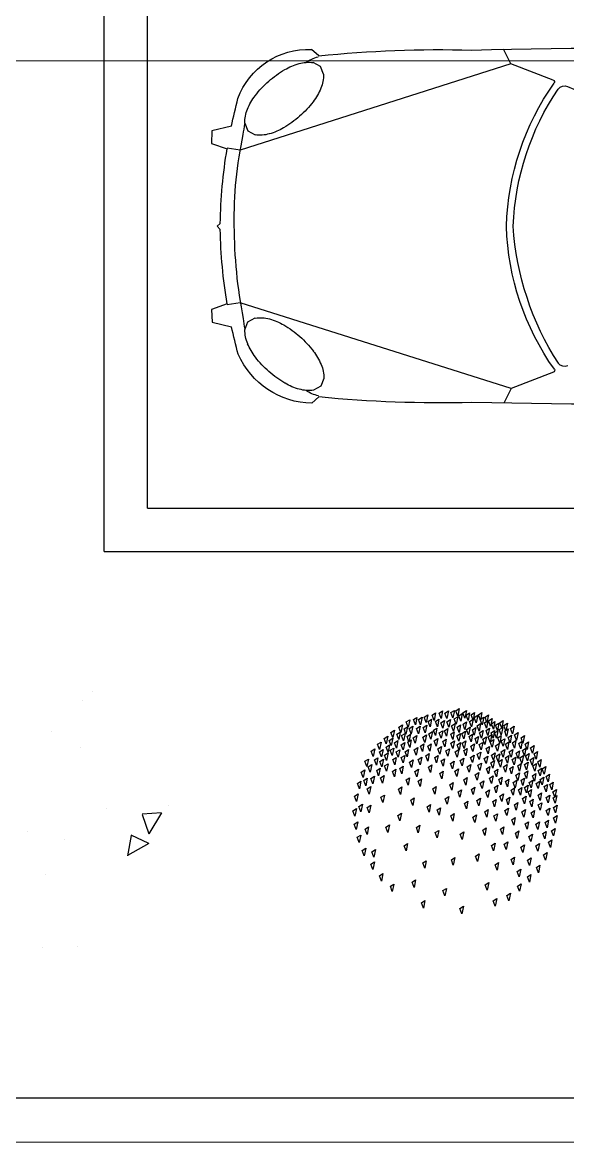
# Model space of a CAD drawing. Header units: inches. Extents: x -7543 to -822, y 102837 to 190349.
# Drawn here: x -837.13749 to -837.12489, y 102837.02409 to 102837.04999 of the extents above; entities that cross this region are included whole.
import ezdxf

# ---------------------------------------------------------------- set-up
doc = ezdxf.new("R2010")
doc.units = ezdxf.units.IN
doc.header["$MEASUREMENT"] = 0
doc.linetypes.add('DASHED2', pattern=[9.525, 6.35, -3.175])
doc.layers.get('0').update_dxf_attribs({"lineweight": 25})
for name, color, linetype, lineweight in [('ARABA', 7, 'Continuous', 25), ('ARSA', 7, 'Continuous', 30), ('BİTKİ', 96, 'Continuous', 25), ('ÇEKME MESAFESİ', 7, 'Continuous', 20)]:
    doc.layers.add(name, color=color, linetype=linetype, lineweight=lineweight)

msp = doc.modelspace()

# ---------------------------------------------------------------- linework, layer by layer
for p, q in [((-837.10726, 102837.025122), (-837.382423, 102837.025082)), ((-837.10726, 102837.024093), (-837.18795, 102837.02411))]:
    msp.add_line(p, q)
at = {"layer": 'ARABA'}
for p, q in [((-837.130644, 102837.049216), (-837.130807, 102837.049362)), ((-837.126199, 102837.049027), (-837.126373, 102837.049366)), ((-837.126199, 102837.049027), (-837.132459, 102837.047034)), ((-837.130599, 102837.048969), (-837.13077, 102837.04906)), ((-837.13053, 102837.048789), (-837.130599, 102837.048969)), ((-837.12522, 102837.048654), (-837.126199, 102837.049027)), ((-837.124889, 102837.048504), (-837.124131, 102837.048185)), ((-837.132662, 102837.047589), (-837.133112, 102837.047481)), ((-837.132354, 102837.047659), (-837.132285, 102837.047479)), ((-837.133112, 102837.047481), (-837.133123, 102837.047186)), ((-837.132285, 102837.047479), (-837.132114, 102837.047387)), ((-837.133123, 102837.047186), (-837.132762, 102837.047062)), ((-837.132459, 102837.047034), (-837.132759, 102837.04708)), ((-837.132918, 102837.045342), (-837.132992, 102837.045281)), ((-837.132992, 102837.045281), (-837.132918, 102837.0452)), ((-837.132759, 102837.043481), (-837.13312, 102837.043355)), ((-837.132456, 102837.043508), (-837.132756, 102837.043463)), ((-837.126193, 102837.041526), (-837.132456, 102837.043508)), ((-837.13312, 102837.043355), (-837.133108, 102837.043061)), ((-837.132281, 102837.043064), (-837.132111, 102837.043156)), ((-837.133108, 102837.043061), (-837.132658, 102837.042953)), ((-837.13235, 102837.042884), (-837.132281, 102837.043064)), ((-837.125215, 102837.041902), (-837.126193, 102837.041526)), ((-837.130523, 102837.041757), (-837.130593, 102837.041577)), ((-837.130593, 102837.041577), (-837.130763, 102837.041486)), ((-837.126193, 102837.041526), (-837.126366, 102837.041188)), ((-837.1308, 102837.041184), (-837.130637, 102837.04133))]:
    msp.add_line(p, q, dxfattribs=at)
at = {"layer": 'ARABA', "extrusion": (0, 0, -1)}
for centre, major_axis, start_param, end_param in [((-837.13089, 102837.047638), (0.00122, 0.00122), 4.275817, 5.546132), ((-837.127835, 102837.021483), (-0.019711, 0.019711), 0.684455, 0.811392), ((-837.123594, 102836.914717), (-0.095232, 0.095232), 0.75928, 0.868802), ((-837.130478, 102837.04841), (-0.000567, 0.000567), 0.169272, 0.55968), ((-837.13025, 102837.046876), (0.001654, 0.001654), -1.509398, -1.313232), ((-837.130708, 102837.047661), (-0.001011, 0.001011), 0.257565, 0.508721), ((-837.130878, 102837.048259), (-0.000571, 0.000571), 0.508721, 0.919983), ((-837.13025, 102837.046876), (0.001654, 0.001654), 4.57762, 4.773787), ((-837.131338, 102837.048779), (-0.000571, 0.000571), 2.344405, 2.755667), ((-837.125237, 102837.048611), (0.0000318, 0.0000318), -0.420362, 1.401529), ((-837.13191, 102837.049021), (0.001011, 0.001011), 1.184871, 1.436028), ((-837.120306, 102837.04512), (0.004241, 0.004241), 3.953852, 4.543122), ((-837.120052, 102837.045037), (-0.004313, 0.004313), 5.53717, 6.091311), ((-837.124961, 102837.048331), (0.000133, 0.000133), 4.59913, 5.894309), ((-837.117287, 102837.044321), (0.011114, 0.011114), 4.136426, 4.178187), ((-837.130974, 102837.047427), (-0.001011, 0.001011), 5.89726, 6.148417), ((-837.132633, 102837.049571), (-0.001654, 0.001654), 3.006824, 3.202991), ((-837.131546, 102837.047668), (0.000571, 0.000571), 3.915201, 4.326464), ((-837.132633, 102837.049571), (0.001654, 0.001654), 1.632194, 1.828361), ((-837.128576, 102837.046929), (-0.002715, 0.002715), 5.620446, 5.685258), ((-837.123256, 102837.045431), (0.006605, 0.006605), 3.911884, 4.139289), ((-837.132006, 102837.048188), (0.000571, 0.000571), 2.079517, 2.49078), ((-837.132175, 102837.048786), (-0.001011, 0.001011), 3.399157, 3.650314), ((-837.121165, 102837.04514), (-0.008312, 0.008312), 5.514992, 5.662035), ((-837.121044, 102837.04535), (0.008168, 0.008168), 3.734881, 3.921793), ((-837.120306, 102837.045444), (0.004241, 0.004241), 3.309119, 3.898389), ((-837.119526, 102837.045701), (0.004691, 0.004691), 3.354584, 3.863009), ((-837.121166, 102837.045423), (-0.008312, 0.008312), 5.331799, 5.478842), ((-837.132001, 102837.042355), (-0.000571, 0.000571), 0.649072, 1.060334), ((-837.121166, 102837.045423), (-0.008312, 0.008312), 5.230469, 5.286107), ((-837.128573, 102837.04362), (0.002715, 0.002715), 3.737779, 3.802592), ((-837.132169, 102837.041757), (0.001011, 0.001011), -0.510462, -0.259305), ((-837.132626, 102837.040971), (-0.001654, 0.001654), 1.311491, 1.507658), ((-837.131542, 102837.042876), (-0.000571, 0.000571), 5.096573, 5.507836), ((-837.132626, 102837.040971), (-0.001654, 0.001654), 1.507658, 1.703824), ((-837.13097, 102837.043119), (-0.001011, 0.001011), 4.845417, 5.096573), ((-837.131904, 102837.041523), (-0.001011, 0.001011), 1.703824, 1.954981), ((-837.130775, 102837.043066), (0.001331, 0.001331), 2.369396, 3.518254), ((-837.130248, 102837.04367), (0.001654, 0.001654), 3.078454, 3.274621), ((-837.130248, 102837.04367), (-0.001654, 0.001654), 4.453084, 4.64925), ((-837.131331, 102837.041766), (-0.000571, 0.000571), 1.954981, 2.366243), ((-837.125231, 102837.041944), (-0.0000318, 0.0000318), 1.738323, 3.560214), ((-837.124956, 102837.042225), (0.000133, 0.000133), 1.957932, 3.253111), ((-837.130704, 102837.042884), (-0.001011, 0.001011), 4.201927, 4.453084), ((-837.123821, 102837.175841), (-0.095232, 0.095232), 3.841846, 3.951368), ((-837.130873, 102837.042286), (-0.000571, 0.000571), 3.790665, 4.201927), ((-837.130473, 102837.042136), (-0.000567, 0.000567), 4.150968, 4.541376), ((-837.127876, 102837.069068), (0.019711, 0.019711), 2.32846, 2.455397)]:
    msp.add_ellipse(centre, major_axis=major_axis, ratio=1, start_param=start_param, end_param=end_param, dxfattribs=at)
at = {"layer": 'ARSA', "color": 40}
for p, q in [((-837.134602, 102837.038758), (-837.134602, 102837.151588)), ((-837.135602, 102837.037758), (-837.135602, 102837.150588)), ((-837.134602, 102837.038758), (-837.10726, 102837.038758)), ((-837.134602, 102837.038758), (-837.114602, 102837.038758)), ((-837.135602, 102837.037758), (-837.10826, 102837.037758))]:
    msp.add_line(p, q, dxfattribs=at)
at = {"layer": 'BİTKİ'}
for p, q in [((-837.135877, 102837.03452), (-837.135877, 102837.03452)), ((-837.136106, 102837.034307), (-837.136106, 102837.034307)), ((-837.127393, 102837.034129), (-837.127429, 102837.033954)), ((-837.128621, 102837.033817), (-837.12854, 102837.033869)), ((-837.12854, 102837.033869), (-837.128575, 102837.033694)), ((-837.128455, 102837.033871), (-837.128374, 102837.033923)), ((-837.128409, 102837.033748), (-837.128455, 102837.033871)), ((-837.128374, 102837.033923), (-837.128409, 102837.033748)), ((-837.128336, 102837.033876), (-837.128255, 102837.033928)), ((-837.12829, 102837.033753), (-837.128336, 102837.033876)), ((-837.128255, 102837.033928), (-837.12829, 102837.033753)), ((-837.128205, 102837.033927), (-837.128123, 102837.033979)), ((-837.128159, 102837.033804), (-837.128205, 102837.033927)), ((-837.128123, 102837.033979), (-837.128159, 102837.033804)), ((-837.128114, 102837.033827), (-837.128033, 102837.03388)), ((-837.128033, 102837.03388), (-837.128068, 102837.033705)), ((-837.128023, 102837.033977), (-837.127941, 102837.034029)), ((-837.127977, 102837.033854), (-837.128023, 102837.033977)), ((-837.127941, 102837.034029), (-837.127977, 102837.033854)), ((-837.127945, 102837.033831), (-837.127864, 102837.033884)), ((-837.127899, 102837.033708), (-837.127945, 102837.033831)), ((-837.127864, 102837.033884), (-837.127899, 102837.033708)), ((-837.12786, 102837.03402), (-837.127778, 102837.034072)), ((-837.127814, 102837.033897), (-837.12786, 102837.03402)), ((-837.12782, 102837.033797), (-837.127738, 102837.033849)), ((-837.127778, 102837.034072), (-837.127814, 102837.033897)), ((-837.127738, 102837.033849), (-837.127774, 102837.033674)), ((-837.127725, 102837.03402), (-837.127644, 102837.034073)), ((-837.12768, 102837.033897), (-837.127725, 102837.03402)), ((-837.127644, 102837.034073), (-837.12768, 102837.033897)), ((-837.127679, 102837.033821), (-837.127598, 102837.033873)), ((-837.127598, 102837.033873), (-837.127633, 102837.033698)), ((-837.127588, 102837.034032), (-837.127506, 102837.034085)), ((-837.127542, 102837.03391), (-837.127588, 102837.034032)), ((-837.127506, 102837.034085), (-837.127542, 102837.03391)), ((-837.12751, 102837.033886), (-837.127428, 102837.033939)), ((-837.127464, 102837.033764), (-837.12751, 102837.033886)), ((-837.127429, 102837.033954), (-837.127475, 102837.034076)), ((-837.127428, 102837.033939), (-837.127464, 102837.033764)), ((-837.127406, 102837.033958), (-837.127325, 102837.03401)), ((-837.127361, 102837.033835), (-837.127406, 102837.033958)), ((-837.127325, 102837.03401), (-837.127361, 102837.033835)), ((-837.127308, 102837.034031), (-837.127227, 102837.034083)), ((-837.127262, 102837.033908), (-837.127308, 102837.034031)), ((-837.127227, 102837.034083), (-837.127262, 102837.033908)), ((-837.127234, 102837.033973), (-837.127153, 102837.034025)), ((-837.127189, 102837.03385), (-837.127234, 102837.033973)), ((-837.127153, 102837.034025), (-837.127189, 102837.03385)), ((-837.127156, 102837.033827), (-837.127075, 102837.03388)), ((-837.12712, 102837.033979), (-837.127039, 102837.034032)), ((-837.127075, 102837.033857), (-837.12712, 102837.033979)), ((-837.127075, 102837.03388), (-837.127111, 102837.033705)), ((-837.127039, 102837.034032), (-837.127075, 102837.033857)), ((-837.127047, 102837.033922), (-837.126965, 102837.033974)), ((-837.127001, 102837.033799), (-837.127047, 102837.033922)), ((-837.126965, 102837.033974), (-837.127001, 102837.033799)), ((-837.126951, 102837.033983), (-837.12687, 102837.034035)), ((-837.126906, 102837.03386), (-837.126951, 102837.033983)), ((-837.126909, 102837.033872), (-837.126828, 102837.033924)), ((-837.126863, 102837.033749), (-837.126909, 102837.033872)), ((-837.12687, 102837.034035), (-837.126906, 102837.03386)), ((-837.126828, 102837.033924), (-837.126863, 102837.033749)), ((-837.126812, 102837.033795), (-837.126731, 102837.033848)), ((-837.126798, 102837.033929), (-837.126717, 102837.033981)), ((-837.126753, 102837.033806), (-837.126798, 102837.033929)), ((-837.126731, 102837.033848), (-837.126767, 102837.033673)), ((-837.126717, 102837.033981), (-837.126753, 102837.033806)), ((-837.126715, 102837.033844), (-837.126634, 102837.033896)), ((-837.126669, 102837.033721), (-837.126715, 102837.033844)), ((-837.126634, 102837.033896), (-837.126669, 102837.033721)), ((-837.126459, 102837.033798), (-837.126377, 102837.033851)), ((-837.126377, 102837.033851), (-837.126413, 102837.033676)), ((-837.136813, 102837.033591), (-837.136813, 102837.033591)), ((-837.128972, 102837.033576), (-837.128891, 102837.033629)), ((-837.128927, 102837.033454), (-837.128972, 102837.033576)), ((-837.128891, 102837.033629), (-837.128927, 102837.033454)), ((-837.128839, 102837.033532), (-837.128757, 102837.033584)), ((-837.128757, 102837.033584), (-837.128793, 102837.033409)), ((-837.128787, 102837.0337), (-837.128706, 102837.033753)), ((-837.128742, 102837.033577), (-837.128787, 102837.0337)), ((-837.128706, 102837.033753), (-837.128742, 102837.033577)), ((-837.128671, 102837.033656), (-837.128589, 102837.033708)), ((-837.128625, 102837.033533), (-837.128671, 102837.033656)), ((-837.128589, 102837.033708), (-837.128625, 102837.033533)), ((-837.128575, 102837.033694), (-837.128621, 102837.033817)), ((-837.128551, 102837.033665), (-837.128469, 102837.033717)), ((-837.128505, 102837.033542), (-837.128551, 102837.033665)), ((-837.128469, 102837.033717), (-837.128505, 102837.033542)), ((-837.128382, 102837.033668), (-837.1283, 102837.033721)), ((-837.128336, 102837.033545), (-837.128382, 102837.033668)), ((-837.1283, 102837.033721), (-837.128336, 102837.033545)), ((-837.128225, 102837.033688), (-837.128144, 102837.03374)), ((-837.128179, 102837.033565), (-837.128225, 102837.033688)), ((-837.128144, 102837.03374), (-837.128179, 102837.033565)), ((-837.128068, 102837.033705), (-837.128114, 102837.033827)), ((-837.128097, 102837.033541), (-837.128016, 102837.033593)), ((-837.127991, 102837.033624), (-837.127909, 102837.033676)), ((-837.127856, 102837.033562), (-837.127775, 102837.033614)), ((-837.127774, 102837.033674), (-837.12782, 102837.033797)), ((-837.127736, 102837.033612), (-837.127655, 102837.033665)), ((-837.127633, 102837.033698), (-837.127679, 102837.033821)), ((-837.127589, 102837.033535), (-837.127508, 102837.033587)), ((-837.12757, 102837.033729), (-837.127488, 102837.033781)), ((-837.127524, 102837.033606), (-837.12757, 102837.033729)), ((-837.127488, 102837.033781), (-837.127524, 102837.033606)), ((-837.127307, 102837.033769), (-837.127225, 102837.033821)), ((-837.127225, 102837.033821), (-837.127261, 102837.033646)), ((-837.127111, 102837.033705), (-837.127156, 102837.033827)), ((-837.127046, 102837.033512), (-837.127091, 102837.033635)), ((-837.126767, 102837.033673), (-837.126812, 102837.033795)), ((-837.126775, 102837.033623), (-837.126694, 102837.033676)), ((-837.126694, 102837.033676), (-837.12673, 102837.033501)), ((-837.12665, 102837.033776), (-837.126568, 102837.033828)), ((-837.126604, 102837.033653), (-837.12665, 102837.033776)), ((-837.126575, 102837.033619), (-837.126611, 102837.033443)), ((-837.126568, 102837.033828), (-837.126604, 102837.033653)), ((-837.126579, 102837.033562), (-837.126498, 102837.033614)), ((-837.126513, 102837.033616), (-837.126559, 102837.033739)), ((-837.126498, 102837.033614), (-837.126534, 102837.033439)), ((-837.126477, 102837.033791), (-837.126513, 102837.033616)), ((-837.126469, 102837.033639), (-837.126387, 102837.033692)), ((-837.126423, 102837.033517), (-837.126469, 102837.033639)), ((-837.126413, 102837.033676), (-837.126459, 102837.033798)), ((-837.126387, 102837.033692), (-837.126423, 102837.033517)), ((-837.126364, 102837.033735), (-837.126282, 102837.033788)), ((-837.126318, 102837.033613), (-837.126364, 102837.033735)), ((-837.126343, 102837.033605), (-837.126262, 102837.033658)), ((-837.126298, 102837.033482), (-837.126343, 102837.033605)), ((-837.126282, 102837.033788), (-837.126318, 102837.033613)), ((-837.126262, 102837.033658), (-837.126298, 102837.033482)), ((-837.126209, 102837.033668), (-837.126127, 102837.03372)), ((-837.126163, 102837.033545), (-837.126209, 102837.033668)), ((-837.126127, 102837.03372), (-837.126163, 102837.033545)), ((-837.126115, 102837.033518), (-837.126034, 102837.03357)), ((-837.126034, 102837.03357), (-837.12607, 102837.033395)), ((-837.129283, 102837.0333), (-837.129202, 102837.033353)), ((-837.129202, 102837.033353), (-837.129237, 102837.033178)), ((-837.129129, 102837.033432), (-837.129048, 102837.033485)), ((-837.129084, 102837.03331), (-837.129129, 102837.033432)), ((-837.129048, 102837.033485), (-837.129084, 102837.03331)), ((-837.129012, 102837.033392), (-837.12893, 102837.033444)), ((-837.128966, 102837.033269), (-837.129012, 102837.033392)), ((-837.12893, 102837.033444), (-837.128966, 102837.033269)), ((-837.128893, 102837.033335), (-837.128811, 102837.033387)), ((-837.128847, 102837.033212), (-837.128893, 102837.033335)), ((-837.128811, 102837.033387), (-837.128847, 102837.033212)), ((-837.128793, 102837.033409), (-837.128839, 102837.033532)), ((-837.12873, 102837.033502), (-837.128648, 102837.033554)), ((-837.128648, 102837.033554), (-837.128684, 102837.033379)), ((-837.128601, 102837.033479), (-837.12852, 102837.033532)), ((-837.12852, 102837.033532), (-837.128556, 102837.033356)), ((-837.128457, 102837.033452), (-837.128376, 102837.033505)), ((-837.128376, 102837.033505), (-837.128412, 102837.03333)), ((-837.128235, 102837.033466), (-837.128154, 102837.033519)), ((-837.12819, 102837.033344), (-837.128235, 102837.033466)), ((-837.127694, 102837.033418), (-837.12773, 102837.033243)), ((-837.127544, 102837.033412), (-837.127589, 102837.033535)), ((-837.127449, 102837.033496), (-837.127367, 102837.033549)), ((-837.127245, 102837.033378), (-837.127281, 102837.033203)), ((-837.126984, 102837.033309), (-837.127029, 102837.033431)), ((-837.12664, 102837.033524), (-837.126676, 102837.033349)), ((-837.126534, 102837.033439), (-837.126579, 102837.033562)), ((-837.126554, 102837.033264), (-837.126473, 102837.033317)), ((-837.126473, 102837.033317), (-837.126509, 102837.033142)), ((-837.126504, 102837.03345), (-837.126422, 102837.033502)), ((-837.126458, 102837.033327), (-837.126504, 102837.03345)), ((-837.126422, 102837.033502), (-837.126458, 102837.033327)), ((-837.126422, 102837.033378), (-837.126341, 102837.03343)), ((-837.126377, 102837.033255), (-837.126422, 102837.033378)), ((-837.126341, 102837.03343), (-837.126377, 102837.033255)), ((-837.126326, 102837.033301), (-837.126244, 102837.033354)), ((-837.126244, 102837.033354), (-837.12628, 102837.033179)), ((-837.126266, 102837.033459), (-837.126184, 102837.033512)), ((-837.12622, 102837.033337), (-837.126266, 102837.033459)), ((-837.126184, 102837.033512), (-837.12622, 102837.033337)), ((-837.126166, 102837.033332), (-837.126084, 102837.033385)), ((-837.12612, 102837.03321), (-837.126166, 102837.033332)), ((-837.126084, 102837.033385), (-837.12612, 102837.03321)), ((-837.12607, 102837.033395), (-837.126115, 102837.033518)), ((-837.126019, 102837.033317), (-837.125937, 102837.03337)), ((-837.125973, 102837.033195), (-837.126019, 102837.033317)), ((-837.125937, 102837.03337), (-837.125973, 102837.033195)), ((-837.125965, 102837.033452), (-837.125884, 102837.033504)), ((-837.12592, 102837.033329), (-837.125965, 102837.033452)), ((-837.125884, 102837.033504), (-837.12592, 102837.033329)), ((-837.125872, 102837.033302), (-837.12579, 102837.033354)), ((-837.12579, 102837.033354), (-837.125826, 102837.033179)), ((-837.136157, 102837.033228), (-837.136157, 102837.033228)), ((-837.129428, 102837.03314), (-837.129346, 102837.033193)), ((-837.129382, 102837.033018), (-837.129428, 102837.03314)), ((-837.129346, 102837.033193), (-837.129382, 102837.033018)), ((-837.129237, 102837.033178), (-837.129283, 102837.0333)), ((-837.129235, 102837.033129), (-837.129153, 102837.033182)), ((-837.129189, 102837.033007), (-837.129235, 102837.033129)), ((-837.129153, 102837.033182), (-837.129189, 102837.033007)), ((-837.129122, 102837.033049), (-837.129041, 102837.033101)), ((-837.129087, 102837.033238), (-837.129006, 102837.033291)), ((-837.129041, 102837.033116), (-837.129087, 102837.033238)), ((-837.129041, 102837.033101), (-837.129077, 102837.032926)), ((-837.129006, 102837.033291), (-837.129041, 102837.033116)), ((-837.12899, 102837.033162), (-837.128909, 102837.033214)), ((-837.128945, 102837.033039), (-837.12899, 102837.033162)), ((-837.128909, 102837.033214), (-837.128945, 102837.033039)), ((-837.12885, 102837.033124), (-837.128768, 102837.033176)), ((-837.128804, 102837.033001), (-837.12885, 102837.033124)), ((-837.128768, 102837.033176), (-837.128804, 102837.033001)), ((-837.128646, 102837.03313), (-837.128565, 102837.033183)), ((-837.128247, 102837.033135), (-837.128292, 102837.033258)), ((-837.128168, 102837.033037), (-837.128086, 102837.033089)), ((-837.128086, 102837.033089), (-837.128122, 102837.032914)), ((-837.127843, 102837.033075), (-837.127889, 102837.033197)), ((-837.127807, 102837.03325), (-837.127843, 102837.033075)), ((-837.127655, 102837.033023), (-837.127701, 102837.033146)), ((-837.12762, 102837.033198), (-837.127655, 102837.033023)), ((-837.127443, 102837.033003), (-837.127488, 102837.033125)), ((-837.127407, 102837.033178), (-837.127443, 102837.033003)), ((-837.127244, 102837.033031), (-837.12729, 102837.033154)), ((-837.127208, 102837.033206), (-837.127244, 102837.033031)), ((-837.126977, 102837.033069), (-837.126896, 102837.033121)), ((-837.126932, 102837.032946), (-837.126977, 102837.033069)), ((-837.126896, 102837.033121), (-837.126932, 102837.032946)), ((-837.126774, 102837.0332), (-837.126692, 102837.033252)), ((-837.126728, 102837.033077), (-837.126774, 102837.0332)), ((-837.126692, 102837.033252), (-837.126728, 102837.033077)), ((-837.126646, 102837.033053), (-837.126564, 102837.033105)), ((-837.1266, 102837.03293), (-837.126646, 102837.033053)), ((-837.126564, 102837.033105), (-837.1266, 102837.03293)), ((-837.126509, 102837.033142), (-837.126554, 102837.033264)), ((-837.12654, 102837.033028), (-837.126459, 102837.03308)), ((-837.126459, 102837.03308), (-837.126495, 102837.032905)), ((-837.126423, 102837.033129), (-837.126342, 102837.033181)), ((-837.126378, 102837.033006), (-837.126423, 102837.033129)), ((-837.126342, 102837.033181), (-837.126378, 102837.033006)), ((-837.12628, 102837.033179), (-837.126326, 102837.033301)), ((-837.126239, 102837.033128), (-837.126157, 102837.033181)), ((-837.126193, 102837.033005), (-837.126239, 102837.033128)), ((-837.126157, 102837.033181), (-837.126193, 102837.033005)), ((-837.126079, 102837.033097), (-837.125998, 102837.033149)), ((-837.126033, 102837.032974), (-837.126079, 102837.033097)), ((-837.125998, 102837.033149), (-837.126033, 102837.032974)), ((-837.125933, 102837.033161), (-837.125851, 102837.033213)), ((-837.125887, 102837.033038), (-837.125933, 102837.033161)), ((-837.125851, 102837.033213), (-837.125887, 102837.033038)), ((-837.125826, 102837.033179), (-837.125872, 102837.033302)), ((-837.12586, 102837.033037), (-837.125779, 102837.03309)), ((-837.125779, 102837.03309), (-837.125814, 102837.032915)), ((-837.125744, 102837.033217), (-837.125662, 102837.033269)), ((-837.125698, 102837.033094), (-837.125744, 102837.033217)), ((-837.125662, 102837.033269), (-837.125698, 102837.033094)), ((-837.125663, 102837.033083), (-837.125581, 102837.033135)), ((-837.125617, 102837.03296), (-837.125663, 102837.033083)), ((-837.125581, 102837.033135), (-837.125617, 102837.03296)), ((-837.129575, 102837.032907), (-837.129494, 102837.032959)), ((-837.12953, 102837.032784), (-837.129575, 102837.032907)), ((-837.129494, 102837.032959), (-837.12953, 102837.032784)), ((-837.129499, 102837.032778), (-837.129417, 102837.03283)), ((-837.129417, 102837.03283), (-837.129453, 102837.032655)), ((-837.129354, 102837.032938), (-837.129273, 102837.03299)), ((-837.129308, 102837.032815), (-837.129354, 102837.032938)), ((-837.129273, 102837.03299), (-837.129308, 102837.032815)), ((-837.129229, 102837.032904), (-837.129148, 102837.032956)), ((-837.129183, 102837.032781), (-837.129229, 102837.032904)), ((-837.129148, 102837.032956), (-837.129183, 102837.032781)), ((-837.129077, 102837.032926), (-837.129122, 102837.033049)), ((-837.128106, 102837.032771), (-837.128024, 102837.032823)), ((-837.128024, 102837.032823), (-837.12806, 102837.032648)), ((-837.127961, 102837.032993), (-837.12788, 102837.033045)), ((-837.127916, 102837.03287), (-837.127961, 102837.032993)), ((-837.12788, 102837.033045), (-837.127916, 102837.03287)), ((-837.127814, 102837.032915), (-837.127733, 102837.032968)), ((-837.127769, 102837.032793), (-837.127814, 102837.032915)), ((-837.127733, 102837.032968), (-837.127769, 102837.032793)), ((-837.127596, 102837.032856), (-837.127514, 102837.032908)), ((-837.12755, 102837.032733), (-837.127596, 102837.032856)), ((-837.127514, 102837.032908), (-837.12755, 102837.032733)), ((-837.127369, 102837.032926), (-837.127287, 102837.032979)), ((-837.127323, 102837.032804), (-837.127369, 102837.032926)), ((-837.127287, 102837.032979), (-837.127323, 102837.032804)), ((-837.127207, 102837.032783), (-837.127125, 102837.032835)), ((-837.127125, 102837.032835), (-837.127161, 102837.03266)), ((-837.127131, 102837.032998), (-837.127049, 102837.033051)), ((-837.127085, 102837.032876), (-837.127131, 102837.032998)), ((-837.127049, 102837.033051), (-837.127085, 102837.032876)), ((-837.126963, 102837.032815), (-837.126881, 102837.032868)), ((-837.126917, 102837.032693), (-837.126963, 102837.032815)), ((-837.126881, 102837.032868), (-837.126917, 102837.032693)), ((-837.126818, 102837.032975), (-837.126736, 102837.033028)), ((-837.126772, 102837.032853), (-837.126818, 102837.032975)), ((-837.126736, 102837.033028), (-837.126772, 102837.032853)), ((-837.126662, 102837.03287), (-837.12658, 102837.032923)), ((-837.126616, 102837.032748), (-837.126662, 102837.03287)), ((-837.12658, 102837.032923), (-837.126616, 102837.032748)), ((-837.126495, 102837.032905), (-837.12654, 102837.033028)), ((-837.126487, 102837.032897), (-837.126405, 102837.032949)), ((-837.126441, 102837.032774), (-837.126487, 102837.032897)), ((-837.126405, 102837.032949), (-837.126441, 102837.032774)), ((-837.126327, 102837.03299), (-837.126245, 102837.033043)), ((-837.126281, 102837.032868), (-837.126327, 102837.03299)), ((-837.126245, 102837.033043), (-837.126281, 102837.032868)), ((-837.12617, 102837.032948), (-837.126089, 102837.033)), ((-837.126125, 102837.032825), (-837.12617, 102837.032948)), ((-837.126089, 102837.033), (-837.126125, 102837.032825)), ((-837.126042, 102837.032801), (-837.125961, 102837.032853)), ((-837.125997, 102837.032678), (-837.126042, 102837.032801)), ((-837.125961, 102837.032853), (-837.125997, 102837.032678)), ((-837.125992, 102837.032986), (-837.12591, 102837.033038)), ((-837.125946, 102837.032863), (-837.125992, 102837.032986)), ((-837.12591, 102837.033038), (-837.125946, 102837.032863)), ((-837.125883, 102837.032832), (-837.125801, 102837.032884)), ((-837.125837, 102837.032709), (-837.125883, 102837.032832)), ((-837.125814, 102837.032915), (-837.12586, 102837.033037)), ((-837.125801, 102837.032884), (-837.125837, 102837.032709)), ((-837.125751, 102837.032945), (-837.125669, 102837.032997)), ((-837.125705, 102837.032822), (-837.125751, 102837.032945)), ((-837.125669, 102837.032997), (-837.125705, 102837.032822)), ((-837.125689, 102837.032804), (-837.125607, 102837.032856)), ((-837.125643, 102837.032681), (-837.125689, 102837.032804)), ((-837.125607, 102837.032856), (-837.125643, 102837.032681)), ((-837.125579, 102837.032898), (-837.125497, 102837.03295)), ((-837.125533, 102837.032775), (-837.125579, 102837.032898)), ((-837.125497, 102837.03295), (-837.125533, 102837.032775)), ((-837.129661, 102837.032656), (-837.129579, 102837.032709)), ((-837.129615, 102837.032534), (-837.129661, 102837.032656)), ((-837.129579, 102837.032709), (-837.129615, 102837.032534)), ((-837.129453, 102837.032655), (-837.129499, 102837.032778)), ((-837.129437, 102837.032512), (-837.129355, 102837.032564)), ((-837.129355, 102837.032564), (-837.129391, 102837.032389)), ((-837.129303, 102837.032695), (-837.129221, 102837.032748)), ((-837.129257, 102837.032573), (-837.129303, 102837.032695)), ((-837.129221, 102837.032748), (-837.129257, 102837.032573)), ((-837.129215, 102837.032526), (-837.129133, 102837.032578)), ((-837.129133, 102837.032578), (-837.129169, 102837.032403)), ((-837.128419, 102837.03267), (-837.128338, 102837.032722)), ((-837.12806, 102837.032648), (-837.128106, 102837.032771)), ((-837.127844, 102837.032625), (-837.127762, 102837.032677)), ((-837.127798, 102837.032502), (-837.127844, 102837.032625)), ((-837.127762, 102837.032677), (-837.127798, 102837.032502)), ((-837.127493, 102837.032678), (-837.127411, 102837.032731)), ((-837.127447, 102837.032555), (-837.127493, 102837.032678)), ((-837.127411, 102837.032731), (-837.127447, 102837.032555)), ((-837.127161, 102837.03266), (-837.127207, 102837.032783)), ((-837.127023, 102837.032595), (-837.126941, 102837.032648)), ((-837.126977, 102837.032473), (-837.127023, 102837.032595)), ((-837.126941, 102837.032648), (-837.126977, 102837.032473)), ((-837.126766, 102837.032737), (-837.126684, 102837.032789)), ((-837.12672, 102837.032614), (-837.126766, 102837.032737)), ((-837.126684, 102837.032789), (-837.12672, 102837.032614)), ((-837.126691, 102837.032517), (-837.12661, 102837.03257)), ((-837.12661, 102837.03257), (-837.126645, 102837.032394)), ((-837.126581, 102837.032674), (-837.1265, 102837.032726)), ((-837.126535, 102837.032551), (-837.126581, 102837.032674)), ((-837.1265, 102837.032726), (-837.126535, 102837.032551)), ((-837.126482, 102837.032485), (-837.1264, 102837.032537)), ((-837.126084, 102837.032588), (-837.126002, 102837.03264)), ((-837.126038, 102837.032465), (-837.126084, 102837.032588)), ((-837.126002, 102837.03264), (-837.126038, 102837.032465)), ((-837.125887, 102837.032633), (-837.125805, 102837.032686)), ((-837.125841, 102837.032511), (-837.125887, 102837.032633)), ((-837.125805, 102837.032686), (-837.125841, 102837.032511)), ((-837.125702, 102837.032571), (-837.125621, 102837.032623)), ((-837.125656, 102837.032448), (-837.125702, 102837.032571)), ((-837.125621, 102837.032623), (-837.125656, 102837.032448)), ((-837.125567, 102837.032696), (-837.125486, 102837.032748)), ((-837.125521, 102837.032573), (-837.125567, 102837.032696)), ((-837.125524, 102837.032485), (-837.125442, 102837.032537)), ((-837.125486, 102837.032748), (-837.125521, 102837.032573)), ((-837.125442, 102837.032537), (-837.125478, 102837.032362)), ((-837.125473, 102837.032732), (-837.125392, 102837.032785)), ((-837.125427, 102837.03261), (-837.125473, 102837.032732)), ((-837.125392, 102837.032785), (-837.125427, 102837.03261)), ((-837.125386, 102837.032559), (-837.125304, 102837.032611)), ((-837.12534, 102837.032436), (-837.125386, 102837.032559)), ((-837.125304, 102837.032611), (-837.12534, 102837.032436)), ((-837.129703, 102837.032271), (-837.129749, 102837.032394)), ((-837.129601, 102837.032465), (-837.129519, 102837.032518)), ((-837.129519, 102837.032518), (-837.129555, 102837.032343)), ((-837.129391, 102837.032389), (-837.129437, 102837.032512)), ((-837.129169, 102837.032403), (-837.129215, 102837.032526)), ((-837.128623, 102837.032476), (-837.128542, 102837.032529)), ((-837.128542, 102837.032529), (-837.128578, 102837.032354)), ((-837.128007, 102837.032271), (-837.127926, 102837.032323)), ((-837.127926, 102837.032323), (-837.127962, 102837.032148)), ((-837.127613, 102837.032362), (-837.127531, 102837.032415)), ((-837.127567, 102837.03224), (-837.127613, 102837.032362)), ((-837.127531, 102837.032415), (-837.127567, 102837.03224)), ((-837.127289, 102837.032481), (-837.127208, 102837.032534)), ((-837.127243, 102837.032359), (-837.127289, 102837.032481)), ((-837.127208, 102837.032534), (-837.127243, 102837.032359)), ((-837.127114, 102837.032259), (-837.127033, 102837.032312)), ((-837.127033, 102837.032312), (-837.127069, 102837.032137)), ((-837.126907, 102837.032402), (-837.126826, 102837.032454)), ((-837.126862, 102837.032279), (-837.126907, 102837.032402)), ((-837.126826, 102837.032454), (-837.126862, 102837.032279)), ((-837.126645, 102837.032394), (-837.126691, 102837.032517)), ((-837.126582, 102837.032301), (-837.126501, 102837.032353)), ((-837.126537, 102837.032178), (-837.126582, 102837.032301)), ((-837.126501, 102837.032353), (-837.126537, 102837.032178)), ((-837.126436, 102837.032362), (-837.126482, 102837.032485)), ((-837.126147, 102837.032418), (-837.126065, 102837.032471)), ((-837.126065, 102837.032471), (-837.126101, 102837.032296)), ((-837.125965, 102837.032468), (-837.125884, 102837.032521)), ((-837.12592, 102837.032346), (-837.125965, 102837.032468)), ((-837.125884, 102837.032521), (-837.12592, 102837.032346)), ((-837.125882, 102837.0323), (-837.125801, 102837.032353)), ((-837.125801, 102837.032353), (-837.125837, 102837.032178)), ((-837.125778, 102837.032417), (-837.125696, 102837.032469)), ((-837.125732, 102837.032294), (-837.125778, 102837.032417)), ((-837.125696, 102837.032469), (-837.125732, 102837.032294)), ((-837.125615, 102837.032397), (-837.125533, 102837.03245)), ((-837.125569, 102837.032275), (-837.125615, 102837.032397)), ((-837.125533, 102837.03245), (-837.125569, 102837.032275)), ((-837.125478, 102837.032362), (-837.125524, 102837.032485)), ((-837.125434, 102837.032323), (-837.125352, 102837.032375)), ((-837.125388, 102837.0322), (-837.125434, 102837.032323)), ((-837.125352, 102837.032375), (-837.125388, 102837.0322)), ((-837.125302, 102837.032374), (-837.125221, 102837.032427)), ((-837.125256, 102837.032251), (-837.125302, 102837.032374)), ((-837.125221, 102837.032427), (-837.125256, 102837.032251)), ((-837.129731, 102837.032152), (-837.129767, 102837.031977)), ((-837.127962, 102837.032148), (-837.128007, 102837.032271)), ((-837.127717, 102837.032042), (-837.127636, 102837.032094)), ((-837.127671, 102837.031919), (-837.127717, 102837.032042)), ((-837.127636, 102837.032094), (-837.127671, 102837.031919)), ((-837.127422, 102837.032198), (-837.127341, 102837.032251)), ((-837.127377, 102837.032075), (-837.127422, 102837.032198)), ((-837.127341, 102837.032251), (-837.127377, 102837.032075)), ((-837.127069, 102837.032137), (-837.127114, 102837.032259)), ((-837.126984, 102837.031999), (-837.126902, 102837.032052)), ((-837.126902, 102837.032052), (-837.126938, 102837.031877)), ((-837.12678, 102837.032193), (-837.126698, 102837.032245)), ((-837.126734, 102837.03207), (-837.12678, 102837.032193)), ((-837.126698, 102837.032245), (-837.126734, 102837.03207)), ((-837.126621, 102837.031975), (-837.126539, 102837.032027)), ((-837.126539, 102837.032027), (-837.126575, 102837.031852)), ((-837.125803, 102837.0322), (-837.125722, 102837.032252)), ((-837.125758, 102837.032077), (-837.125803, 102837.0322)), ((-837.125763, 102837.031977), (-837.125682, 102837.03203)), ((-837.125722, 102837.032252), (-837.125758, 102837.032077)), ((-837.125682, 102837.03203), (-837.125718, 102837.031855)), ((-837.125572, 102837.032124), (-837.125491, 102837.032177)), ((-837.125526, 102837.032001), (-837.125572, 102837.032124)), ((-837.125491, 102837.032177), (-837.125526, 102837.032001)), ((-837.125384, 102837.032073), (-837.125303, 102837.032125)), ((-837.125339, 102837.03195), (-837.125384, 102837.032073)), ((-837.125303, 102837.032125), (-837.125339, 102837.03195)), ((-837.125231, 102837.032205), (-837.125149, 102837.032258)), ((-837.125185, 102837.032083), (-837.125231, 102837.032205)), ((-837.125219, 102837.032065), (-837.125137, 102837.032117)), ((-837.125173, 102837.031942), (-837.125219, 102837.032065)), ((-837.125149, 102837.032258), (-837.125185, 102837.032083)), ((-837.125137, 102837.032117), (-837.125173, 102837.031942)), ((-837.135551, 102837.031827), (-837.135551, 102837.031827)), ((-837.134126, 102837.03188), (-837.134126, 102837.03188)), ((-837.129854, 102837.031763), (-837.129773, 102837.031815)), ((-837.129773, 102837.031815), (-837.129809, 102837.03164)), ((-837.128137, 102837.031858), (-837.128056, 102837.03191)), ((-837.128091, 102837.031735), (-837.128137, 102837.031858)), ((-837.128056, 102837.03191), (-837.128091, 102837.031735)), ((-837.127906, 102837.031782), (-837.127824, 102837.031835)), ((-837.127824, 102837.031835), (-837.12786, 102837.03166)), ((-837.127276, 102837.031934), (-837.127195, 102837.031986)), ((-837.12723, 102837.031811), (-837.127276, 102837.031934)), ((-837.127195, 102837.031986), (-837.12723, 102837.031811)), ((-837.126938, 102837.031877), (-837.126984, 102837.031999)), ((-837.126803, 102837.031738), (-837.126722, 102837.031791)), ((-837.126575, 102837.031852), (-837.126621, 102837.031975)), ((-837.125718, 102837.031855), (-837.125763, 102837.031977)), ((-837.125733, 102837.03172), (-837.125651, 102837.031772)), ((-837.125651, 102837.031772), (-837.125687, 102837.031597)), ((-837.125567, 102837.031898), (-837.125485, 102837.031951)), ((-837.125521, 102837.031776), (-837.125567, 102837.031898)), ((-837.125485, 102837.031951), (-837.125521, 102837.031776)), ((-837.125382, 102837.031773), (-837.125301, 102837.031826)), ((-837.125337, 102837.031651), (-837.125382, 102837.031773)), ((-837.125301, 102837.031826), (-837.125337, 102837.031651)), ((-837.125213, 102837.031839), (-837.125132, 102837.031892)), ((-837.125167, 102837.031717), (-837.125213, 102837.031839)), ((-837.125132, 102837.031892), (-837.125167, 102837.031717)), ((-837.134728, 102837.031681), (-837.13457, 102837.03123)), ((-837.134278, 102837.031714), (-837.134727, 102837.031683)), ((-837.134278, 102837.031714), (-837.134569, 102837.031233)), ((-837.127544, 102837.031524), (-837.12759, 102837.031646)), ((-837.127509, 102837.031699), (-837.127544, 102837.031524)), ((-837.126181, 102837.031556), (-837.126099, 102837.031608)), ((-837.125871, 102837.031459), (-837.12579, 102837.031511)), ((-837.12579, 102837.031511), (-837.125826, 102837.031336)), ((-837.125687, 102837.031597), (-837.125733, 102837.03172)), ((-837.125621, 102837.031453), (-837.12554, 102837.031505)), ((-837.12554, 102837.031505), (-837.125575, 102837.03133)), ((-837.125408, 102837.031494), (-837.125327, 102837.031547)), ((-837.125327, 102837.031547), (-837.125363, 102837.031371)), ((-837.125211, 102837.031602), (-837.125129, 102837.031654)), ((-837.125165, 102837.031479), (-837.125211, 102837.031602)), ((-837.125129, 102837.031654), (-837.125165, 102837.031479)), ((-837.137367, 102837.031291), (-837.137367, 102837.031291)), ((-837.128386, 102837.031378), (-837.128304, 102837.03143)), ((-837.12834, 102837.031255), (-837.128386, 102837.031378)), ((-837.128304, 102837.03143), (-837.12834, 102837.031255)), ((-837.127948, 102837.031258), (-837.127867, 102837.031311)), ((-837.127902, 102837.031136), (-837.127948, 102837.031258)), ((-837.127867, 102837.031311), (-837.127902, 102837.031136)), ((-837.125826, 102837.031336), (-837.125871, 102837.031459)), ((-837.125575, 102837.03133), (-837.125621, 102837.031453)), ((-837.125462, 102837.031235), (-837.125381, 102837.031287)), ((-837.125381, 102837.031287), (-837.125417, 102837.031112)), ((-837.125363, 102837.031371), (-837.125408, 102837.031494)), ((-837.125259, 102837.031304), (-837.125177, 102837.031356)), ((-837.125213, 102837.031181), (-837.125259, 102837.031304)), ((-837.125177, 102837.031356), (-837.125213, 102837.031181)), ((-837.136515, 102837.03111), (-837.136515, 102837.03111)), ((-837.134983, 102837.031196), (-837.135063, 102837.030725)), ((-837.134574, 102837.031008), (-837.135061, 102837.030728)), ((-837.134574, 102837.031008), (-837.134982, 102837.031199)), ((-837.129753, 102837.03115), (-837.129672, 102837.031202)), ((-837.129707, 102837.031027), (-837.129753, 102837.03115)), ((-837.129672, 102837.031202), (-837.129707, 102837.031027)), ((-837.125782, 102837.031173), (-837.1257, 102837.031225)), ((-837.1257, 102837.031225), (-837.125736, 102837.03105)), ((-837.125417, 102837.031112), (-837.125462, 102837.031235)), ((-837.125331, 102837.031037), (-837.12525, 102837.03109)), ((-837.125286, 102837.030915), (-837.125331, 102837.031037)), ((-837.12525, 102837.03109), (-837.125286, 102837.030915)), ((-837.129635, 102837.030844), (-837.129554, 102837.030896)), ((-837.129589, 102837.030721), (-837.129635, 102837.030844)), ((-837.129554, 102837.030896), (-837.129589, 102837.030721)), ((-837.129414, 102837.030812), (-837.129333, 102837.030865)), ((-837.129368, 102837.03069), (-837.129414, 102837.030812)), ((-837.129333, 102837.030865), (-837.129368, 102837.03069)), ((-837.125445, 102837.030745), (-837.125363, 102837.030797)), ((-837.125399, 102837.030622), (-837.125445, 102837.030745)), ((-837.125363, 102837.030797), (-837.125399, 102837.030622)), ((-837.129436, 102837.030528), (-837.129354, 102837.03058)), ((-837.12939, 102837.030405), (-837.129436, 102837.030528)), ((-837.129354, 102837.03058), (-837.12939, 102837.030405)), ((-837.128155, 102837.030609), (-837.128191, 102837.030434)), ((-837.126566, 102837.030515), (-837.126485, 102837.030568)), ((-837.12652, 102837.030393), (-837.126566, 102837.030515)), ((-837.126485, 102837.030568), (-837.12652, 102837.030393)), ((-837.126151, 102837.030516), (-837.126196, 102837.030639)), ((-837.126115, 102837.030691), (-837.126151, 102837.030516)), ((-837.125815, 102837.030621), (-837.125733, 102837.030674)), ((-837.125733, 102837.030674), (-837.125769, 102837.030499)), ((-837.125609, 102837.030453), (-837.125527, 102837.030505)), ((-837.125527, 102837.030505), (-837.125563, 102837.03033)), ((-837.136953, 102837.030294), (-837.136953, 102837.030294)), ((-837.129194, 102837.03014), (-837.12924, 102837.030262)), ((-837.129158, 102837.030315), (-837.129194, 102837.03014)), ((-837.126053, 102837.030363), (-837.125972, 102837.030415)), ((-837.126008, 102837.03024), (-837.126053, 102837.030363)), ((-837.125972, 102837.030415), (-837.126008, 102837.03024)), ((-837.125819, 102837.030237), (-837.125738, 102837.030289)), ((-837.125738, 102837.030289), (-837.125773, 102837.030114)), ((-837.125563, 102837.03033), (-837.125609, 102837.030453)), ((-837.128987, 102837.030019), (-837.128905, 102837.030071)), ((-837.128941, 102837.029896), (-837.128987, 102837.030019)), ((-837.128905, 102837.030071), (-837.128941, 102837.029896)), ((-837.128486, 102837.030113), (-837.128404, 102837.030166)), ((-837.12844, 102837.02999), (-837.128486, 102837.030113)), ((-837.128404, 102837.030166), (-837.12844, 102837.02999)), ((-837.127772, 102837.029918), (-837.12769, 102837.02997)), ((-837.12769, 102837.02997), (-837.127726, 102837.029795)), ((-837.126747, 102837.029932), (-837.126793, 102837.030054)), ((-837.126711, 102837.030107), (-837.126747, 102837.029932)), ((-837.126045, 102837.030024), (-837.125964, 102837.030077)), ((-837.125999, 102837.029902), (-837.126045, 102837.030024)), ((-837.125964, 102837.030077), (-837.125999, 102837.029902)), ((-837.128268, 102837.029636), (-837.128187, 102837.029688)), ((-837.128187, 102837.029688), (-837.128223, 102837.029513)), ((-837.127726, 102837.029795), (-837.127772, 102837.029918)), ((-837.126609, 102837.029681), (-837.126528, 102837.029733)), ((-837.126528, 102837.029733), (-837.126564, 102837.029558)), ((-837.12629, 102837.029805), (-837.126208, 102837.029857)), ((-837.126244, 102837.029682), (-837.12629, 102837.029805)), ((-837.126208, 102837.029857), (-837.126244, 102837.029682)), ((-837.128223, 102837.029513), (-837.128268, 102837.029636)), ((-837.12738, 102837.029505), (-837.127298, 102837.029557)), ((-837.127334, 102837.029382), (-837.12738, 102837.029505)), ((-837.127298, 102837.029557), (-837.127334, 102837.029382)), ((-837.126564, 102837.029558), (-837.126609, 102837.029681)), ((-837.13704, 102837.028598), (-837.13704, 102837.028598)), ((-837.136218, 102837.028629), (-837.136218, 102837.028629))]:
    msp.add_line(p, q, dxfattribs=at)
at = {"layer": 'BİTKİ', "color": 222}
for p, q in [((-837.127475, 102837.034076), (-837.127393, 102837.034129)), ((-837.128016, 102837.033593), (-837.128052, 102837.033418)), ((-837.127945, 102837.033501), (-837.127991, 102837.033624)), ((-837.127909, 102837.033676), (-837.127945, 102837.033501)), ((-837.127775, 102837.033614), (-837.127811, 102837.033439)), ((-837.12769, 102837.033489), (-837.127736, 102837.033612)), ((-837.127655, 102837.033665), (-837.12769, 102837.033489)), ((-837.127508, 102837.033587), (-837.127544, 102837.033412)), ((-837.127445, 102837.033694), (-837.127363, 102837.033747)), ((-837.127399, 102837.033572), (-837.127445, 102837.033694)), ((-837.127363, 102837.033747), (-837.127399, 102837.033572)), ((-837.127333, 102837.033552), (-837.127251, 102837.033604)), ((-837.127261, 102837.033646), (-837.127307, 102837.033769)), ((-837.127251, 102837.033604), (-837.127287, 102837.033429)), ((-837.127223, 102837.033646), (-837.127141, 102837.033699)), ((-837.127177, 102837.033523), (-837.127223, 102837.033646)), ((-837.127141, 102837.033699), (-837.127177, 102837.033523)), ((-837.127091, 102837.033635), (-837.12701, 102837.033688)), ((-837.12701, 102837.033688), (-837.127046, 102837.033512)), ((-837.126981, 102837.03373), (-837.1269, 102837.033782)), ((-837.126936, 102837.033607), (-837.126981, 102837.03373)), ((-837.1269, 102837.033782), (-837.126936, 102837.033607)), ((-837.126926, 102837.033565), (-837.126844, 102837.033617)), ((-837.126844, 102837.033617), (-837.12688, 102837.033442)), ((-837.12673, 102837.033501), (-837.126775, 102837.033623)), ((-837.126657, 102837.033566), (-837.126575, 102837.033619)), ((-837.126559, 102837.033739), (-837.126477, 102837.033791)), ((-837.128736, 102837.033292), (-837.128655, 102837.033344)), ((-837.128684, 102837.033379), (-837.12873, 102837.033502)), ((-837.128655, 102837.033344), (-837.128691, 102837.033169)), ((-837.128556, 102837.033356), (-837.128601, 102837.033479)), ((-837.128586, 102837.03335), (-837.128505, 102837.033403)), ((-837.12854, 102837.033228), (-837.128586, 102837.03335)), ((-837.128505, 102837.033403), (-837.12854, 102837.033228)), ((-837.128412, 102837.03333), (-837.128457, 102837.033452)), ((-837.128154, 102837.033519), (-837.12819, 102837.033344)), ((-837.128123, 102837.033261), (-837.128042, 102837.033314)), ((-837.128052, 102837.033418), (-837.128097, 102837.033541)), ((-837.128042, 102837.033314), (-837.128077, 102837.033139)), ((-837.127973, 102837.033382), (-837.127891, 102837.033434)), ((-837.127927, 102837.033259), (-837.127973, 102837.033382)), ((-837.127891, 102837.033434), (-837.127927, 102837.033259)), ((-837.127811, 102837.033439), (-837.127856, 102837.033562)), ((-837.127775, 102837.033365), (-837.127694, 102837.033418)), ((-837.12773, 102837.033243), (-837.127775, 102837.033365)), ((-837.127585, 102837.033326), (-837.127503, 102837.033378)), ((-837.127539, 102837.033203), (-837.127585, 102837.033326)), ((-837.127503, 102837.033378), (-837.127539, 102837.033203)), ((-837.127403, 102837.033374), (-837.127449, 102837.033496)), ((-837.127444, 102837.033287), (-837.127362, 102837.03334)), ((-837.127367, 102837.033549), (-837.127403, 102837.033374)), ((-837.127362, 102837.03334), (-837.127398, 102837.033165)), ((-837.127287, 102837.033429), (-837.127333, 102837.033552)), ((-837.127327, 102837.033326), (-837.127245, 102837.033378)), ((-837.127281, 102837.033203), (-837.127327, 102837.033326)), ((-837.127167, 102837.033481), (-837.127085, 102837.033534)), ((-837.127121, 102837.033359), (-837.127167, 102837.033481)), ((-837.127127, 102837.033259), (-837.127045, 102837.033311)), ((-837.127085, 102837.033534), (-837.127121, 102837.033359)), ((-837.127045, 102837.033311), (-837.127081, 102837.033136)), ((-837.127029, 102837.033431), (-837.126948, 102837.033484)), ((-837.126948, 102837.033484), (-837.126984, 102837.033309)), ((-837.126933, 102837.033293), (-837.126851, 102837.033345)), ((-837.12688, 102837.033442), (-837.126926, 102837.033565)), ((-837.126851, 102837.033345), (-837.126887, 102837.03317)), ((-837.126848, 102837.033419), (-837.126766, 102837.033472)), ((-837.126802, 102837.033297), (-837.126848, 102837.033419)), ((-837.126766, 102837.033472), (-837.126802, 102837.033297)), ((-837.126722, 102837.033472), (-837.12664, 102837.033524)), ((-837.126676, 102837.033349), (-837.126722, 102837.033472)), ((-837.126679, 102837.033361), (-837.126598, 102837.033413)), ((-837.126633, 102837.033238), (-837.126679, 102837.033361)), ((-837.126611, 102837.033443), (-837.126657, 102837.033566)), ((-837.126598, 102837.033413), (-837.126633, 102837.033238)), ((-837.128691, 102837.033169), (-837.128736, 102837.033292)), ((-837.128601, 102837.033008), (-837.128646, 102837.03313)), ((-837.128565, 102837.033183), (-837.128601, 102837.033008)), ((-837.128433, 102837.033172), (-837.128352, 102837.033224)), ((-837.128388, 102837.033049), (-837.128433, 102837.033172)), ((-837.128352, 102837.033224), (-837.128388, 102837.033049)), ((-837.128292, 102837.033258), (-837.128211, 102837.03331)), ((-837.128211, 102837.03331), (-837.128247, 102837.033135)), ((-837.128077, 102837.033139), (-837.128123, 102837.033261)), ((-837.127889, 102837.033197), (-837.127807, 102837.03325)), ((-837.127701, 102837.033146), (-837.12762, 102837.033198)), ((-837.127488, 102837.033125), (-837.127407, 102837.033178)), ((-837.127398, 102837.033165), (-837.127444, 102837.033287)), ((-837.12729, 102837.033154), (-837.127208, 102837.033206)), ((-837.127081, 102837.033136), (-837.127127, 102837.033259)), ((-837.126887, 102837.03317), (-837.126933, 102837.033293)), ((-837.129123, 102837.0328), (-837.129041, 102837.032852)), ((-837.129077, 102837.032677), (-837.129123, 102837.0328)), ((-837.129041, 102837.032852), (-837.129077, 102837.032677)), ((-837.128932, 102837.032947), (-837.12885, 102837.032999)), ((-837.128886, 102837.032824), (-837.128932, 102837.032947)), ((-837.12885, 102837.032999), (-837.128886, 102837.032824)), ((-837.128734, 102837.032992), (-837.128653, 102837.033045)), ((-837.128689, 102837.03287), (-837.128734, 102837.032992)), ((-837.128653, 102837.033045), (-837.128689, 102837.03287)), ((-837.128544, 102837.032891), (-837.128462, 102837.032943)), ((-837.128498, 102837.032768), (-837.128544, 102837.032891)), ((-837.128462, 102837.032943), (-837.128498, 102837.032768)), ((-837.128343, 102837.032948), (-837.128262, 102837.033)), ((-837.128298, 102837.032825), (-837.128343, 102837.032948)), ((-837.128262, 102837.033), (-837.128298, 102837.032825)), ((-837.128122, 102837.032914), (-837.128168, 102837.033037)), ((-837.126368, 102837.032777), (-837.126286, 102837.03283)), ((-837.126286, 102837.03283), (-837.126322, 102837.032655)), ((-837.128939, 102837.032675), (-837.128857, 102837.032727)), ((-837.128893, 102837.032552), (-837.128939, 102837.032675)), ((-837.128857, 102837.032727), (-837.128893, 102837.032552)), ((-837.12877, 102837.032741), (-837.128688, 102837.032793)), ((-837.128724, 102837.032618), (-837.12877, 102837.032741)), ((-837.128688, 102837.032793), (-837.128724, 102837.032618)), ((-837.128374, 102837.032547), (-837.128419, 102837.03267)), ((-837.128338, 102837.032722), (-837.128374, 102837.032547)), ((-837.1264, 102837.032537), (-837.126436, 102837.032362)), ((-837.126322, 102837.032655), (-837.126368, 102837.032777)), ((-837.126227, 102837.032739), (-837.126146, 102837.032791)), ((-837.126182, 102837.032616), (-837.126227, 102837.032739)), ((-837.126146, 102837.032791), (-837.126182, 102837.032616)), ((-837.129749, 102837.032394), (-837.129668, 102837.032446)), ((-837.129668, 102837.032446), (-837.129703, 102837.032271)), ((-837.129555, 102837.032343), (-837.129601, 102837.032465)), ((-837.129519, 102837.032273), (-837.129437, 102837.032325)), ((-837.129437, 102837.032325), (-837.129473, 102837.03215)), ((-837.128799, 102837.032263), (-837.128718, 102837.032315)), ((-837.128718, 102837.032315), (-837.128754, 102837.03214)), ((-837.128578, 102837.032354), (-837.128623, 102837.032476)), ((-837.128345, 102837.03245), (-837.128263, 102837.032503)), ((-837.128299, 102837.032328), (-837.128345, 102837.03245)), ((-837.128263, 102837.032503), (-837.128299, 102837.032328)), ((-837.126325, 102837.032442), (-837.126244, 102837.032494)), ((-837.12628, 102837.032319), (-837.126325, 102837.032442)), ((-837.126244, 102837.032494), (-837.12628, 102837.032319)), ((-837.126194, 102837.032244), (-837.126113, 102837.032297)), ((-837.126113, 102837.032297), (-837.126149, 102837.032122)), ((-837.126101, 102837.032296), (-837.126147, 102837.032418)), ((-837.126025, 102837.032248), (-837.125944, 102837.0323)), ((-837.125944, 102837.0323), (-837.12598, 102837.032125)), ((-837.125837, 102837.032178), (-837.125882, 102837.0323)), ((-837.129813, 102837.0321), (-837.129731, 102837.032152)), ((-837.129767, 102837.031977), (-837.129813, 102837.0321)), ((-837.129473, 102837.03215), (-837.129519, 102837.032273)), ((-837.129204, 102837.032075), (-837.129122, 102837.032127)), ((-837.129158, 102837.031952), (-837.129204, 102837.032075)), ((-837.129122, 102837.032127), (-837.129158, 102837.031952)), ((-837.128754, 102837.03214), (-837.128799, 102837.032263)), ((-837.128515, 102837.032011), (-837.128434, 102837.032064)), ((-837.128434, 102837.032064), (-837.12847, 102837.031888)), ((-837.126452, 102837.032103), (-837.12637, 102837.032155)), ((-837.126406, 102837.03198), (-837.126452, 102837.032103)), ((-837.12637, 102837.032155), (-837.126406, 102837.03198)), ((-837.126305, 102837.032025), (-837.126223, 102837.032078)), ((-837.126259, 102837.031903), (-837.126305, 102837.032025)), ((-837.126223, 102837.032078), (-837.126259, 102837.031903)), ((-837.126149, 102837.032122), (-837.126194, 102837.032244)), ((-837.12598, 102837.032125), (-837.126025, 102837.032248)), ((-837.125929, 102837.032047), (-837.125848, 102837.0321)), ((-837.125883, 102837.031925), (-837.125929, 102837.032047)), ((-837.125848, 102837.0321), (-837.125883, 102837.031925)), ((-837.129809, 102837.03164), (-837.129854, 102837.031763)), ((-837.129714, 102837.031866), (-837.129633, 102837.031918)), ((-837.129669, 102837.031743), (-837.129714, 102837.031866)), ((-837.129633, 102837.031918), (-837.129669, 102837.031743)), ((-837.12952, 102837.031838), (-837.129439, 102837.03189)), ((-837.129475, 102837.031715), (-837.12952, 102837.031838)), ((-837.129439, 102837.03189), (-837.129475, 102837.031715)), ((-837.12847, 102837.031888), (-837.128515, 102837.032011)), ((-837.12786, 102837.03166), (-837.127906, 102837.031782)), ((-837.126722, 102837.031791), (-837.126758, 102837.031616)), ((-837.12634, 102837.031774), (-837.126258, 102837.031826)), ((-837.126294, 102837.031651), (-837.12634, 102837.031774)), ((-837.126258, 102837.031826), (-837.126294, 102837.031651)), ((-837.12612, 102837.0319), (-837.126039, 102837.031953)), ((-837.126075, 102837.031778), (-837.12612, 102837.0319)), ((-837.126039, 102837.031953), (-837.126075, 102837.031778)), ((-837.125946, 102837.031741), (-837.125864, 102837.031793)), ((-837.125864, 102837.031793), (-837.1259, 102837.031618)), ((-837.129821, 102837.031455), (-837.129739, 102837.031507)), ((-837.129739, 102837.031507), (-837.129775, 102837.031332)), ((-837.128814, 102837.031657), (-837.128732, 102837.031709)), ((-837.128768, 102837.031534), (-837.128814, 102837.031657)), ((-837.128732, 102837.031709), (-837.128768, 102837.031534)), ((-837.12759, 102837.031646), (-837.127509, 102837.031699)), ((-837.127077, 102837.031618), (-837.126995, 102837.03167)), ((-837.127031, 102837.031495), (-837.127077, 102837.031618)), ((-837.126995, 102837.03167), (-837.127031, 102837.031495)), ((-837.126758, 102837.031616), (-837.126803, 102837.031738)), ((-837.126594, 102837.031644), (-837.126512, 102837.031696)), ((-837.126548, 102837.031521), (-837.126594, 102837.031644)), ((-837.126512, 102837.031696), (-837.126548, 102837.031521)), ((-837.126135, 102837.031433), (-837.126181, 102837.031556)), ((-837.126099, 102837.031608), (-837.126135, 102837.031433)), ((-837.1259, 102837.031618), (-837.125946, 102837.031741)), ((-837.129775, 102837.031332), (-837.129821, 102837.031455)), ((-837.129572, 102837.031341), (-837.129491, 102837.031394)), ((-837.129526, 102837.031218), (-837.129572, 102837.031341)), ((-837.129491, 102837.031394), (-837.129526, 102837.031218)), ((-837.12909, 102837.031384), (-837.129008, 102837.031436)), ((-837.129044, 102837.031261), (-837.12909, 102837.031384)), ((-837.129008, 102837.031436), (-837.129044, 102837.031261)), ((-837.127369, 102837.031225), (-837.127288, 102837.031277)), ((-837.127288, 102837.031277), (-837.127324, 102837.031102)), ((-837.126851, 102837.031316), (-837.12677, 102837.031368)), ((-837.126806, 102837.031193), (-837.126851, 102837.031316)), ((-837.12677, 102837.031368), (-837.126806, 102837.031193)), ((-837.126441, 102837.031341), (-837.12636, 102837.031393)), ((-837.126396, 102837.031218), (-837.126441, 102837.031341)), ((-837.12636, 102837.031393), (-837.126396, 102837.031218)), ((-837.126097, 102837.031247), (-837.126016, 102837.031299)), ((-837.126052, 102837.031124), (-837.126097, 102837.031247)), ((-837.126016, 102837.031299), (-837.126052, 102837.031124)), ((-837.128669, 102837.030957), (-837.128587, 102837.03101)), ((-837.128587, 102837.03101), (-837.128623, 102837.030835)), ((-837.127324, 102837.031102), (-837.127369, 102837.031225)), ((-837.126646, 102837.030961), (-837.126565, 102837.031013)), ((-837.126565, 102837.031013), (-837.1266, 102837.030838)), ((-837.126352, 102837.030992), (-837.12627, 102837.031045)), ((-837.126306, 102837.03087), (-837.126352, 102837.030992)), ((-837.12627, 102837.031045), (-837.126306, 102837.03087)), ((-837.125736, 102837.03105), (-837.125782, 102837.031173)), ((-837.125623, 102837.030955), (-837.125541, 102837.031007)), ((-837.125541, 102837.031007), (-837.125577, 102837.030832)), ((-837.128623, 102837.030835), (-837.128669, 102837.030957)), ((-837.127016, 102837.030713), (-837.126935, 102837.030766)), ((-837.126935, 102837.030766), (-837.12697, 102837.030591)), ((-837.1266, 102837.030838), (-837.126646, 102837.030961)), ((-837.125967, 102837.030925), (-837.125886, 102837.030977)), ((-837.125921, 102837.030802), (-837.125967, 102837.030925)), ((-837.125886, 102837.030977), (-837.125921, 102837.030802)), ((-837.125577, 102837.030832), (-837.125623, 102837.030955)), ((-837.128237, 102837.030557), (-837.128155, 102837.030609)), ((-837.128191, 102837.030434), (-837.128237, 102837.030557)), ((-837.127576, 102837.030632), (-837.127495, 102837.030684)), ((-837.127531, 102837.030509), (-837.127576, 102837.030632)), ((-837.127495, 102837.030684), (-837.127531, 102837.030509)), ((-837.12697, 102837.030591), (-837.127016, 102837.030713)), ((-837.126196, 102837.030639), (-837.126115, 102837.030691)), ((-837.125769, 102837.030499), (-837.125815, 102837.030621)), ((-837.12924, 102837.030262), (-837.129158, 102837.030315)), ((-837.125773, 102837.030114), (-837.125819, 102837.030237)), ((-837.126793, 102837.030054), (-837.126711, 102837.030107))]:
    msp.add_line(p, q, dxfattribs=at)
at = {"layer": 'ÇEKME MESAFESİ', "linetype": 'DASHED2', "ltscale": 10}
msp.add_line((-837.187945, 102837.04911), (-837.049829, 102837.049082), dxfattribs=at)

doc.saveas('drawing.dxf')
